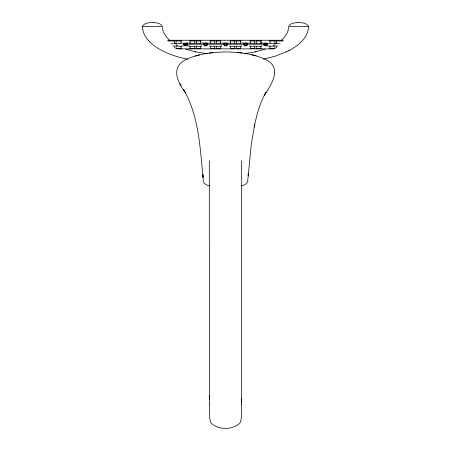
<?xml version="1.0" encoding="UTF-8"?>
<svg xmlns="http://www.w3.org/2000/svg" width="451" height="451" viewBox="0 0 451 451"><rect width="100%" height="100%" fill="white"/><g stroke="black" fill="none" stroke-linecap="round" stroke-linejoin="round"><path stroke-width="0.68" d="M170.895 43.843L174.56 43.572L174.61 40.353M176.037 48.776L176.059 46.087L180.998 46.244L181.11 48.849A3.507 0.66 -65.3 0 0 181.201 48.838M194.883 40.291L194.804 43.29L190.142 43.29L190.08 40.477M194.809 48.516L194.838 48.798L194.804 46.29L190.142 46.29A8.969 0.631 0 0 0 189.307 46.064M196.253 40.348L196.303 43.29L200.582 43.29L200.644 40.477M200.588 48.471L200.763 48.866L200.582 46.29L196.303 46.29L196.298 48.516M214.823 40.353L214.766 43.29L210.493 43.29L210.431 40.477M214.772 48.516L214.8 48.798L214.766 46.29L210.493 46.29A8.422 0.592 0 0 0 209.585 46.064L209.382 46.041M216.215 40.348L216.271 43.29L220.545 43.29A8.501 0.603 0 0 1 221.458 43.065L229.542 43.065A8.422 0.592 0 0 1 230.444 43.29L234.729 43.29L234.785 40.353M220.55 48.471L220.759 48.871L220.545 46.29A8.501 0.603 0 0 1 221.458 46.064L221.655 46.041M230.455 43.29L230.393 40.477M234.734 48.516L234.762 48.798L234.729 46.29L230.455 46.29A8.422 0.592 0 0 0 229.548 46.064L229.373 46.041M236.177 40.348L236.234 43.29L240.507 43.29A8.501 0.598 0 0 1 241.42 43.065L249.504 43.065A8.422 0.592 0 0 1 250.406 43.29M241.618 46.041L241.46 46.058A8.501 0.598 0 0 0 240.518 46.29L240.721 48.871L240.513 48.471M250.356 40.477L250.418 43.29L254.697 43.29L254.747 40.353M254.702 48.516L254.73 48.798L254.697 46.29L250.418 46.29L250.299 48.849L250.412 48.471M256.145 40.348L256.196 43.29L260.858 43.29A9.054 0.637 0 0 1 261.698 43.065M261.073 48.838A3.507 0.676 -65.1 0 1 260.982 48.843L260.858 46.29A9.054 0.637 0 0 1 261.698 46.064M269.94 40.477L270.002 43.335L275.031 43.392A25.256 1.781 2.8 0 1 275.211 43.307L275.375 43.245M274.969 48.787L274.941 46.087L270.002 46.244L269.929 48.809A3.507 0.654 67.2 0 1 269.822 48.883M274.963 43.465L274.997 40.353M276.39 40.348L276.44 43.572L280.105 43.843M220.545 46.29L216.271 46.29L216.266 48.516M240.507 46.29L236.234 46.29L236.228 48.516M260.858 46.29L256.196 46.29L256.191 48.516M175.631 43.245L175.828 43.302A23.92 1.691 -2.8 0 1 175.935 43.381L180.998 43.335L181.06 40.477M220.545 43.29L220.607 40.477M240.507 43.29L240.569 40.477M260.858 43.29L260.92 40.477M241.668 402.213L241.685 398.723M190.142 46.29L190.051 48.832L190.136 48.471M210.493 46.29L210.352 48.86L210.487 48.471M230.455 46.29L230.36 48.832L230.45 48.471M247.949 178.681L251.213 144.929L254.776 124.048M308.546 26.547C308.27 37.89 298.162 45.737 288.961 50.585M209.495 404.513L209.58 417.271A46.453 46.453 0 0 0 209.681 418.319L210.673 422.226A5.739 5.739 0 0 0 211.226 423.072L212.81 424.583A12.639 12.639 0 0 0 214.321 425.558C221.153 429.358 229.796 429.369 236.634 425.581A12.617 12.617 0 0 0 238.145 424.611L239.735 423.111A5.948 5.948 0 0 0 240.445 421.973C242.21 416.391 241.629 410.348 241.51 404.57M186.646 43.443L187.655 44.164L186.252 44.846A4.724 4.324 0 0 1 184.893 44.846L183.467 44.023L184.887 43.268A4.724 4.324 0 0 1 186.246 43.268C188.298 43.149 188.067 45.28 186.246 45.162M206.53 43.426L207.804 44.299L206.169 45.168M224.801 45.162L223.222 44.209L224.919 43.257A4.713 4.313 0 0 1 226.278 43.279L227.778 44.209L226.199 45.162M248.242 173.77L248.275 173.252L248.078 175.845M247.734 44.277L246.15 45.162M244.831 45.168L243.196 44.299L244.47 43.426M264.754 45.162L263.153 44.209L264.754 43.268A4.724 4.324 0 0 1 266.113 43.268L267.533 44.023L266.107 44.846A4.724 4.324 0 0 1 264.748 44.846L263.345 44.164L264.354 43.443M267.702 44.283L266.237 45.139M254.144 127.086C256.675 115.056 259.827 102.929 266.017 92.196L264.258 95.375C272.776 82.567 283.262 66.15 262.786 58.241C251.055 53.477 238.235 52.102 225.658 51.955C213.081 52.147 200.255 53.596 188.552 58.421C170.123 65.564 176.465 80.752 185.53 92.906L183.675 89.755L184.064 90.425M203.271 179.256C202.071 183.01 206.468 185.26 209.478 185.975M174.56 43.572L174.616 43.493A26.389 1.866 -3.1 0 1 174.717 43.375M142.64 25.769C145.098 22.64 149.726 22.629 153.374 22.567M288.832 25.769C290.788 23.086 294.582 22.843 297.621 22.567M190.04 48.832L190.057 48.809A3.507 0.654 67.2 0 1 189.956 48.883M281.43 40.162C285.043 37.072 288.657 32.1 288.651 26.547L308.552 26.547M275.048 45.963L275.155 45.884A12.808 0.896 -2.9 0 1 275.29 45.822M194.905 43.172L195.018 43.099A12.927 0.913 0 0 1 195.142 43.042M194.905 46.171L195.018 46.098A12.927 0.913 0 0 1 195.142 46.041M214.873 43.172L214.98 43.099A12.932 0.913 0 0 1 215.11 43.042M214.873 46.171L214.98 46.098A12.932 0.913 0 0 1 215.11 46.041M234.836 43.172L234.943 43.099A12.932 0.913 0 0 1 235.072 43.042M234.836 46.171L234.943 46.098A12.932 0.913 0 0 1 235.072 46.041M254.798 43.172L254.911 43.099A12.927 0.913 0 0 1 255.035 43.042M254.798 46.171L254.911 46.098A12.927 0.913 0 0 1 255.035 46.041M174.757 43.375L175.061 43.268M273.171 45.731L275.037 44.7M263.418 59.188L275.127 56.234L286.706 51.713M286.481 51.826L289.176 50.478M265.109 49.204L255.458 51.865L255.892 51.769L244.769 53.601M241.527 185.964C244.498 185.231 248.929 182.988 247.734 179.261M199.618 54.864L195.153 56.009M204.495 43.437L203.26 44.159L187.847 44.209M224.491 43.426L223.403 44.13L224.722 44.829A4.713 4.313 0 0 0 226.081 44.858L227.597 44.13L226.509 43.426M184.651 43.414L183.534 43.803A0.829 0.614 61.1 0 0 183.286 44.209M261.805 43.054L262.403 43.008M212.945 52.677L209.236 53.133M201.693 46.041L201.501 46.064A8.501 0.598 0 0 0 200.594 46.29M182.024 46.013L184.211 45.72M278.041 45.912L276.44 46.013L276.44 47.761M186.99 43.054L187.791 43.02M297.626 22.567C301.274 22.629 305.902 22.64 308.36 25.769M142.448 26.547L162.36 26.547C162.337 32.1 165.962 37.072 169.57 40.162M167.789 40.257L283.211 40.257M167.828 40.979L174.56 40.979M176.008 40.342L176.059 40.979L180.998 40.979M190.142 40.979L194.804 40.979M196.303 40.979L200.577 40.979M210.493 40.979L214.766 40.979M216.271 40.979L220.545 40.979M230.455 40.979L234.729 40.979M236.234 40.979L240.507 40.979M250.418 40.979L254.697 40.979M256.196 40.979L260.858 40.979M270.002 40.979L274.941 40.979M276.44 40.979L283.172 40.979M207.815 44.209L223.222 44.209M227.778 44.209L243.185 44.209M263.153 44.209L247.74 44.209L246.505 43.437M176.059 48.364L180.998 48.364M190.142 48.364L194.804 48.364M196.303 48.364L200.577 48.364M210.493 48.364L214.766 48.364M216.271 48.364L220.545 48.364M230.455 48.364L234.729 48.364M236.234 48.364L240.507 48.364M250.418 48.364L254.697 48.364M256.196 48.364L260.858 48.364M270.002 48.364L274.941 48.364M177.288 48.871L273.712 48.871M265.43 43.087L263.987 43.054M188.591 43.008L189.228 43.059M153.379 22.567C156.418 22.843 160.212 23.086 162.168 25.769M172.958 45.912L174.56 46.013L174.56 47.761M266.767 45.714L269.078 46.025M186.911 45.72L189.228 46.053M237.232 52.508L242.125 53.06M249.307 46.041L249.504 46.064A8.422 0.592 0 0 1 250.406 46.29M275.944 43.268L276.243 43.375A25.093 1.776 3.1 0 1 276.356 43.448L276.44 43.572M207.556 53.77L195.108 51.769L195.542 51.865L185.891 49.204M204.85 45.162L203.266 44.277M266.423 43.426L267.454 43.798A0.806 0.598 -61.1 0 1 267.714 44.209M184.763 45.139L183.298 44.283M187.582 59.188C173.99 56.375 160.066 51.696 149.828 41.943M251.709 54.751L256.202 55.862M175.963 44.7L177.829 45.731M256.095 46.171L256.01 46.115A12.735 0.902 0 0 0 255.858 46.041M196.202 46.171L196.117 46.115A12.735 0.902 0 0 0 195.965 46.041M236.127 46.171L236.031 46.103A12.741 0.902 0 0 0 235.89 46.041M256.095 43.172L256.038 43.133A12.735 0.902 0 0 0 255.858 43.042M236.127 43.172L236.031 43.11A12.741 0.902 0 0 0 235.89 43.042M196.202 43.172L196.146 43.133A12.735 0.902 0 0 0 195.965 43.042M175.952 45.963L175.845 45.884A12.684 0.891 2.9 0 0 175.715 45.822M216.164 43.172L216.085 43.116A12.741 0.902 0 0 0 215.928 43.042M216.164 46.171L216.085 46.115A12.741 0.902 0 0 0 215.928 46.041M142.454 26.547C142.437 31.773 144.991 36.666 148.43 40.466M148.356 40.393L149.907 42.022M260.943 48.809L260.864 48.471M176.025 43.448L176.059 40.979M179.915 83.48L181.201 85.707M185.175 92.308C199.021 118.387 200.154 148.672 203.046 177.452L202.854 174.588L202.973 176.358M202.939 175.817L203.068 178.669M209.32 395.674L209.332 399.31M265.43 45.213L265.43 45.647M241.685 160.725L241.668 404.699M209.32 160.759L209.332 404.648M185.57 45.213L185.57 45.647M268.582 43.065A3.411 0.344 0 0 1 265.724 43.313M265.34 43.922A5.795 0.451 -5.3 0 1 266.158 43.865M269.332 43.093A8.93 0.648 0.7 0 1 270.002 43.335M263.767 45.619A3.473 0.987 0 0 1 265.425 45.495M265.43 45.788A3.422 0.643 1.1 0 1 266.535 45.839M261.732 46.047A4.51 0.733 -2.1 0 1 261.467 45.839M266.169 45.027A2.621 1.33 0 0 1 265.425 45.083M185.254 43.319A3.445 0.344 0 0 1 182.39 43.065M187.453 43.121A3.134 0.372 0 0 1 185.586 43.2A2.187 0.885 -3.2 0 1 186.861 43.324M184.859 43.86A5.722 0.428 5.2 0 1 185.654 43.916M180.992 43.335A9.009 0.654 -0.7 0 1 181.668 43.093M186.483 43.369A5.378 0.395 -5.6 0 1 187.114 43.33M189.307 43.065A8.969 0.631 0 0 1 190.125 43.29M184.527 43.335A2.165 0.806 1.8 0 1 185.423 43.245M185.575 45.083A2.621 1.33 0 0 1 184.831 45.027M186.207 45.089A2.52 1.28 0.1 0 1 185.682 45.134M184.465 45.85A3.461 0.637 -1.1 0 1 185.575 45.793A3.433 0.682 1.2 0 1 186.669 45.855M205.532 45.314A2.492 1.426 -1.1 0 1 204.793 45.258M206.135 45.1A2.481 1.24 0 0 1 205.594 45.139M205.549 43.217A2.131 0.812 -2.4 0 1 206.699 43.33M204.675 43.533A2.187 0.598 0 0 1 205.504 43.476M226.244 45.252A2.475 1.421 -1.1 0 1 224.745 45.269M224.649 43.521A2.12 0.552 0 0 1 226.351 43.521M245.4 45.286A2.481 1.387 -0.8 0 1 244.797 45.241M246.099 45.072A2.492 1.229 0 0 1 245.462 45.117M245.553 43.206A2.187 0.857 -2.8 0 1 246.691 43.33M244.634 43.516A2.131 0.569 0 0 1 245.479 43.465M265.583 43.228A2.21 0.857 -2.3 0 1 266.575 43.33M264.557 43.55A2.187 0.586 0 0 1 265.447 43.493M265.301 45.292A2.52 1.438 -1 0 1 264.714 45.235M269.986 40.353A2.903 0.71 -69.7 0 0 269.619 40.562A2.915 0.733 -69.6 0 1 269.873 40.37M261.09 40.979A2.909 0.648 82.1 0 1 261.214 40.432A2.92 0.665 82.2 0 0 261.123 40.804M250.006 40.567A2.915 0.761 -68.1 0 1 250.395 40.359M240.749 40.962A2.92 0.699 81.4 0 1 240.885 40.404M230.044 40.567A2.915 0.761 -68.1 0 1 230.433 40.359M220.787 40.962A2.92 0.699 81.4 0 1 220.922 40.404M210.081 40.567A2.915 0.761 -68.1 0 1 210.47 40.359M200.825 40.962A2.92 0.699 81.4 0 1 200.96 40.404M190.125 40.353A2.903 0.71 -69.7 0 0 189.758 40.562A2.915 0.733 -69.6 0 1 190.012 40.37M181.234 40.979A2.909 0.648 82.1 0 1 181.353 40.432A2.92 0.665 82.2 0 0 181.263 40.804M269.332 46.025A9.003 0.637 -1.1 0 1 270.002 46.244M210.482 43.29A8.422 0.592 0 0 0 209.585 43.065L201.501 43.065A8.501 0.598 0 0 0 200.594 43.29M180.992 46.244A9.088 0.643 1.1 0 1 181.668 46.025M275.313 43.228A2.937 0.282 15.7 0 1 275.358 43.211M261.619 42.884A4.752 0.682 10.1 0 1 262.059 42.58M247.249 45.748A4.933 0.451 15.3 0 1 247.52 45.839M244.104 45.85A4.008 0.795 1.1 0 1 246.652 45.884M241.488 46.053A4.899 0.817 -1.8 0 1 241.234 45.957M227.287 45.748A4.933 0.451 15.3 0 1 227.558 45.839M224.141 45.85A4.008 0.795 1.1 0 1 226.69 45.884M221.526 46.053A4.899 0.812 -1.8 0 1 221.272 45.957M207.325 45.748A4.933 0.451 15.3 0 1 207.595 45.839M204.179 45.85A4.008 0.795 1.1 0 1 206.727 45.884M201.563 46.053A4.899 0.812 -1.8 0 1 201.304 45.957M203.435 44.001L204.81 44.841A4.719 4.324 0 0 0 206.169 44.852L207.64 44.108L206.265 43.273A4.719 4.324 0 0 0 204.906 43.262L203.435 44.001M243.371 43.961L243.67 44.497L244.831 44.852A4.719 4.324 0 0 0 246.19 44.835L247.565 44.001L246.094 43.262A4.719 4.324 0 0 0 244.735 43.273L243.371 43.961M175.693 43.223A2.994 0.293 -15.9 0 0 175.648 43.211"/></g></svg>
